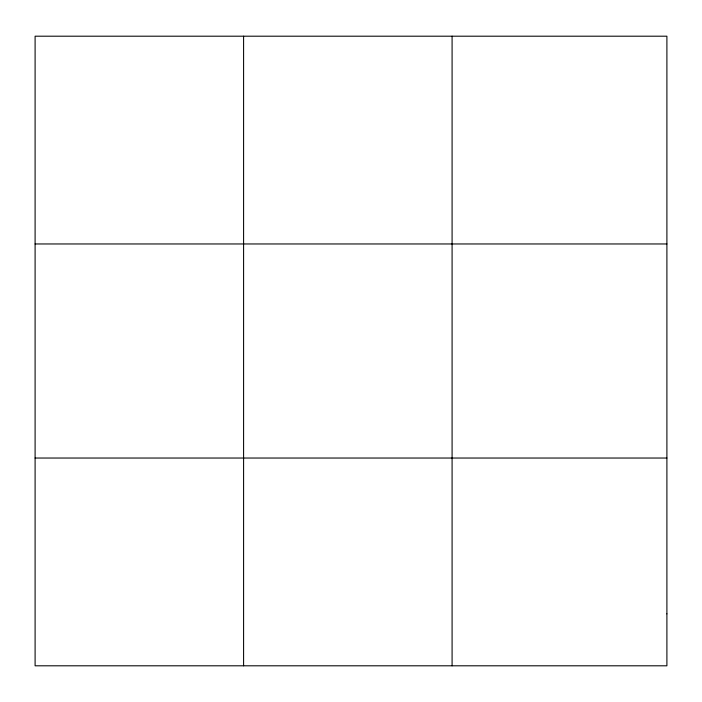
<?xml version="1.0" encoding="UTF-8"?>
<svg xmlns="http://www.w3.org/2000/svg" width="702" height="702" viewBox="0 0 702 702"><rect width="100%" height="100%" fill="white"/><g stroke="black" fill="none" stroke-linecap="round" stroke-linejoin="round"><path stroke-width="1.05" d="M243.594 665.803L243.594 36.197M452.088 665.803L452.088 36.197M35.1 243.963L666.9 243.963M35.1 458.037L666.9 458.037M666.9 613.864L666.9 665.803L35.1 665.803L35.1 36.197L666.9 36.197L666.9 613.864"/></g></svg>
